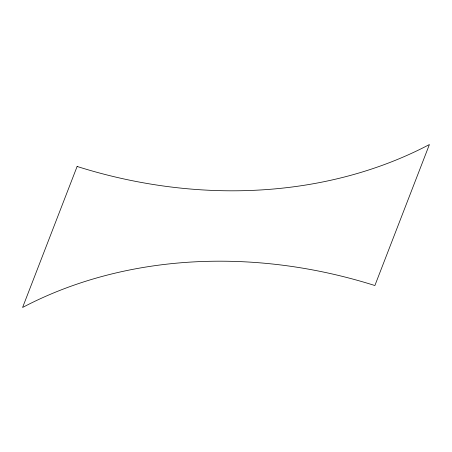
<?xml version="1.0" encoding="UTF-8"?>
<svg xmlns="http://www.w3.org/2000/svg" width="452" height="452" viewBox="0 0 452 452"><rect width="100%" height="100%" fill="white"/><g stroke="black" fill="none" stroke-linecap="round" stroke-linejoin="round"><path stroke-width="0.68" d="M77.117 166.466L22.6 307.456A441.615 360.419 23.1 0 1 374.883 285.534L429.4 144.544A441.615 360.419 23.1 0 1 77.117 166.466"/></g></svg>
